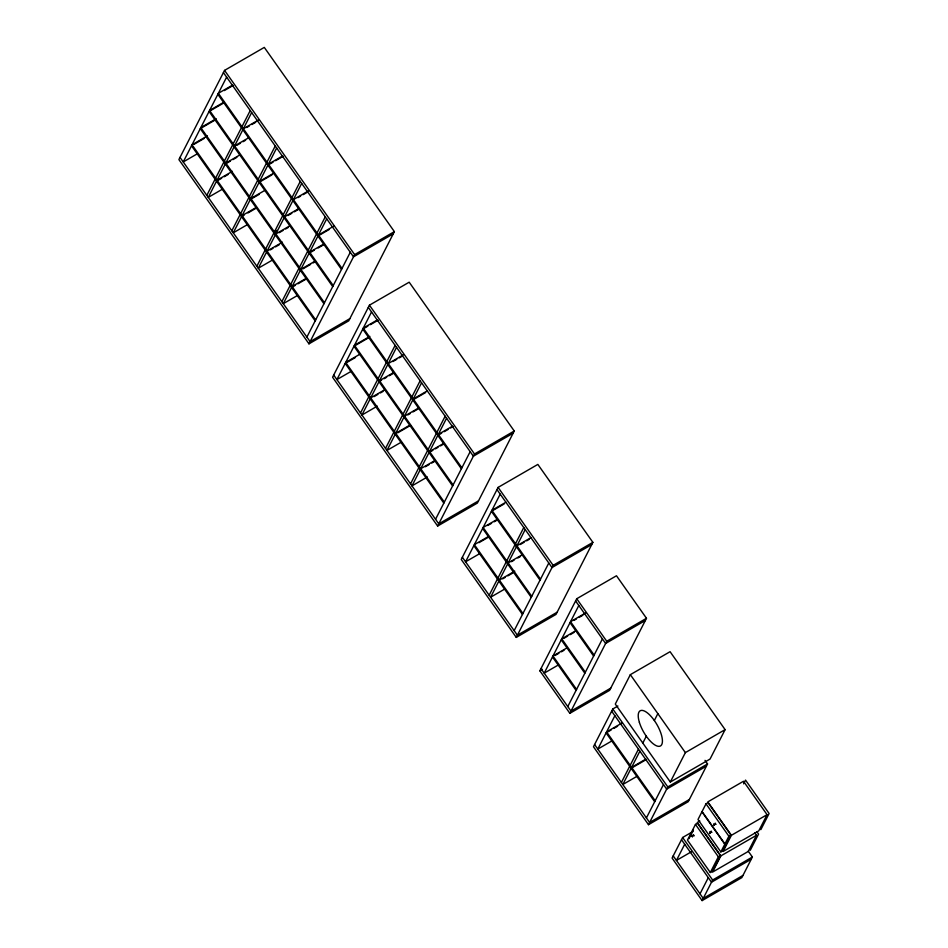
<?xml version="1.0" encoding="UTF-8"?>
<svg xmlns="http://www.w3.org/2000/svg" width="948" height="948" viewBox="0 0 948 948"><rect width="100%" height="100%" fill="white"/><g stroke="black" fill="none" stroke-linecap="round" stroke-linejoin="round"><path stroke-width="1.42" d="M224.546 70.389L178.888 159.596L308.977 343.84L348.722 320.851L394.38 231.632L264.291 47.4L224.546 70.389L354.635 254.621L308.977 343.84M226.631 77.144L183.237 161.954L197.338 153.789M206.818 195.359L215.101 179.184M215.599 178.2L223.882 162.025M224.38 161.042L232.663 144.866M233.161 143.883L241.444 127.707M241.941 126.724L250.225 110.549M234.085 146.893L225.814 163.068L239.915 154.915M242.866 129.734L234.594 145.909L248.696 137.756M251.647 112.575L243.375 128.75L258.757 119.851M231.833 230.791L240.117 214.615M240.614 213.632L248.897 197.457M249.395 196.473L257.678 180.298M258.176 179.314L266.459 163.139M266.957 162.155L275.24 145.98M250.331 199.483L242.048 215.658L256.15 207.494M259.112 182.324L250.829 198.499L264.93 190.347M276.662 148.007L268.391 164.182L282.492 156.029M256.861 266.222L265.132 250.035M265.641 249.063L273.913 232.888M282.694 215.729L274.41 231.904L276.982 230.423M283.191 214.746L291.474 198.57M291.972 197.587L300.255 181.412M266.566 252.061L258.283 268.237L272.384 260.084M275.347 234.903L267.063 251.09L282.445 242.19M284.127 217.756L275.844 233.931L289.946 225.766M292.908 200.597L284.625 216.772L298.727 208.619M301.677 183.438L293.406 199.613L308.787 190.714M281.876 301.642L290.147 285.466M290.657 284.495L298.928 268.308M299.438 267.336L307.709 251.161M308.219 250.177L316.49 234.002M316.988 233.018L325.271 216.843M300.362 270.334L292.079 286.509L306.18 278.357M309.143 253.175L300.86 269.362L314.961 261.198M326.704 218.869L318.421 235.045L333.803 226.145M306.891 337.073L350.286 252.275M369.436 305.185L332.57 377.245L437.632 526.057L477.377 503.068L514.254 431.008L409.181 282.196L369.436 305.185L474.51 453.997L437.632 526.057M371.533 311.951L336.907 379.591L351.009 371.438M360.501 412.996L368.772 396.821M369.282 395.837L377.553 379.662M378.062 378.69L386.334 362.503M386.843 361.532L395.115 345.356M370.206 398.847L361.923 415.023L377.316 406.123M387.768 364.53L379.484 380.705L393.586 372.552M396.548 347.371L388.265 363.558L403.647 354.659M385.516 448.428L393.799 432.252M394.297 431.269L402.568 415.094M403.078 414.11L411.349 397.935M411.859 396.963L420.13 380.776M395.221 434.279L386.95 450.454L401.051 442.301M404.002 417.12L395.731 433.295L409.832 425.142M421.564 382.802L413.281 398.978L427.382 390.825M410.531 483.859L418.815 467.684M419.312 466.7L427.595 450.525M428.093 449.542L436.376 433.366M436.874 432.395L445.145 416.208M420.237 469.71L411.965 485.886L427.347 476.986M446.579 418.234L438.296 434.409L452.409 426.256M435.547 519.291L470.172 451.639M498.103 487.402L461.226 559.462L516.269 637.4L556.002 614.423L592.879 542.363L537.848 464.413L498.103 487.402L553.134 565.34L516.269 637.4M500.189 494.157L465.575 561.809L479.676 553.656M489.156 595.214L497.439 579.038M497.937 578.055L506.22 561.88M506.718 560.896L515.001 544.721M515.499 543.737L523.77 527.562M498.861 581.065L490.59 597.24L504.692 589.075M507.642 563.906L499.371 580.081L514.752 571.182M516.423 546.747L508.152 562.922L522.253 554.77M525.204 529.588L516.933 545.764L531.034 537.611M514.172 630.645L548.797 562.994M539.85 670.805L576.728 598.745L616.473 575.768L646.489 618.286L609.611 690.345L569.866 713.323L539.85 670.805L542.41 669.324M578.813 605.511L544.199 673.163L558.301 664.998M567.781 706.568L602.407 638.916M569.866 713.323L606.744 641.263L646.489 618.286M617.906 706.023L612.775 708.986L593.46 746.728L648.491 824.677L688.236 801.688L707.552 763.946L705.016 760.355M630.337 674.668L615.288 704.08L670.319 782.029L710.064 759.052L725.113 729.628L670.082 651.691L630.337 674.668L685.368 752.617L670.319 782.029M614.861 715.752L597.809 749.086L611.91 740.921M621.39 782.491L629.673 766.304M630.171 765.332L638.454 749.157M642.803 743.054L646.311 736.193M654.345 720.504L657.853 713.643M639.876 751.172L631.605 767.359L645.707 759.194M646.406 817.923L663.47 784.589M648.491 824.677L667.807 786.935L707.552 763.946M692.881 831.562L682.619 837.499L672.085 858.082L702.101 900.6L741.846 877.611L752.38 857.028L748.221 851.126M684.705 844.253L676.434 860.429L691.815 851.541M695.476 824.416L687.442 840.106L710.325 872.504L712.363 871.319L720.385 855.629L697.515 823.243L695.476 824.416L718.347 856.814L710.325 872.504M706.011 803.833L702.065 811.547L724.936 843.945L728.882 836.219L730.92 835.046L708.049 802.648L706.011 803.833L728.882 836.219M689.006 838.66L693.462 829.95M743.611 783.83L745.519 780.097L769.112 813.503L760.829 829.678M724.805 844.194L701.935 811.796L697.989 819.522L720.859 851.908L724.805 844.194L726.974 842.772M700.015 893.834L708.298 877.658M730.92 835.046L722.897 850.735L720.859 851.908M756.54 835.271L720.871 855.89L712.588 872.077L748.256 851.446L756.54 835.271L754.857 832.877M731.406 835.307L723.123 851.482L758.791 830.851L767.074 814.676L743.481 781.27L707.812 801.901L731.406 835.307L767.074 814.676M702.101 900.6L712.635 880.017L752.38 857.028M750.295 850.261L758.578 834.086L756.895 831.704M232.461 85.166L218.348 93.319L342.015 268.45M224.261 90.593L233.232 85.403M223.681 102.325L209.579 110.478L333.234 285.609M210.349 110.715L223.171 103.308M216.18 118.737L200.798 127.636L324.453 302.768M201.569 127.873L214.39 120.455M207.399 135.896L192.017 144.795L315.672 319.914M194.079 144.286L204.33 138.361M246.717 127.506L249.277 126.025M251.848 124.543L255.687 122.316M236.656 145.411L240.496 143.184M243.067 141.702L245.627 140.221M230.435 161.077L225.304 164.051L217.033 180.227L232.414 171.327M233.007 159.596L236.846 157.38M221.654 178.236L216.535 181.198L208.252 197.385L222.353 189.221M224.226 176.755L228.065 174.527M273.012 162.203L267.881 165.165L259.61 181.341L273.711 173.188M275.584 160.71L283.274 156.266M260.392 181.578L271.922 174.906M251.611 198.736L259.302 194.293M244.11 215.149L241.55 216.63L233.267 232.817L247.369 224.652M247.961 212.933L255.652 208.477M298.028 197.622L300.599 196.141M303.159 194.66L307.01 192.432M287.967 215.528L291.818 213.3M294.378 211.819L298.229 209.591M279.186 232.687L283.037 230.459M285.597 228.978L288.168 227.496M270.405 249.845L272.977 248.352M275.536 246.871L279.387 244.655M329.454 229.357L317.924 236.028L309.641 252.204L323.742 244.039M310.423 252.441L314.274 250.213M318.113 247.997L323.244 245.022M302.922 268.853L310.612 264.409M313.184 262.928L315.743 261.447M295.432 285.265L291.581 287.493L283.298 303.668L297.411 295.515M297.992 283.784L306.962 278.594M354.635 254.621L394.38 231.632M393.254 233.848L353.509 256.825L223.42 72.593M349.848 318.647L310.103 341.636L180.013 157.392M377.351 319.962L363.25 328.126L461.889 467.814M367.871 326.136L362.752 329.098L461.392 468.798M370.443 324.654L378.134 320.211M369.85 336.386L354.469 345.285L453.108 484.973M369.353 337.358L353.971 346.257L452.611 485.957M359.79 354.279L345.688 362.432L444.328 502.132M346.47 362.681L355.441 357.491M392.899 361.567L396.738 359.339M399.309 357.858L401.869 356.377M381.546 380.207L378.987 381.689L370.704 397.864L384.805 389.711M384.118 378.726L386.677 377.245M389.237 375.764L393.088 373.536M374.057 396.62L377.897 394.404M380.468 392.91L383.028 391.429M425.605 392.555L412.783 399.961L404.5 416.136L418.613 407.984M407.853 414.892L410.413 413.411M412.973 411.93L418.104 408.967M397.793 432.798L410.614 425.379M441.649 433.165L437.798 435.393L429.527 451.568L443.628 443.415M444.209 431.684L448.06 429.468M450.62 427.975L453.18 426.493M432.869 450.324L429.017 452.551L420.746 468.727L434.848 460.574M435.428 448.842L438 447.361M440.559 445.88L444.411 443.652M425.368 466.748L429.219 464.52M431.778 463.039L434.338 461.558M474.51 453.997L514.254 431.008M513.129 433.212L473.384 456.201L368.31 307.389M478.515 500.864L438.77 523.841L333.696 375.041M506.007 502.179L491.905 510.332L540.514 579.169M492.687 510.569L504.229 503.898M497.238 519.338L483.125 527.491L531.733 596.328M487.758 525.512L491.597 523.284M494.169 521.803L496.728 520.322M488.457 536.497L474.356 544.65L522.952 613.486M478.977 542.659L487.947 537.469M520.274 544.519L524.114 542.292M526.685 540.81L529.245 539.329M511.493 561.678L514.053 560.197M517.904 557.969L520.464 556.488M502.713 578.837L505.272 577.356M507.844 575.874L512.975 572.9M553.134 565.34L592.879 542.363M591.753 544.567L552.009 567.556L496.977 489.606M557.14 612.218L517.395 635.196L462.351 557.246M585.923 612.787L570.53 621.687L594.123 655.092M573.884 620.442L576.443 618.961M579.003 617.48L582.854 615.252M575.863 630.693L561.761 638.845L585.343 672.25M563.823 638.348L567.662 636.12M570.234 634.639L574.073 632.411M567.082 647.851L552.98 656.004L576.562 689.409M555.042 655.495L558.882 653.279M561.453 651.797L564.013 650.304M645.363 620.49L605.618 643.467L575.602 600.961M610.749 688.13L571.004 711.119L540.976 668.601M621.971 723.028L606.59 731.927L655.187 800.764M611.211 729.936L606.08 732.899L654.689 801.735M613.771 728.455L617.622 726.227M646.489 759.443L631.095 768.33L622.824 784.506L636.926 776.353M685.368 752.617L725.113 729.628M706.426 766.15L666.681 789.139L611.65 711.19M689.374 799.484L649.629 822.473L594.586 744.524M699.825 821.015L697.278 822.485L720.871 855.89M718.347 856.814L720.385 855.629M751.254 859.232L711.51 882.221L681.494 839.703M742.983 875.407L703.238 898.396L673.21 855.878M576.728 598.745L606.744 641.263M217.85 94.302L341.505 269.433M209.07 111.461L332.724 286.592M491.408 511.316L540.016 580.152M570.032 622.67L593.626 656.075M612.775 708.986L667.807 786.935M200.289 128.62L323.943 303.739M482.627 528.474L531.236 597.311M561.252 639.829L584.845 673.234M682.619 837.499L712.635 880.017M191.508 145.779L315.174 320.898M345.191 363.416L443.83 503.115M473.846 545.633L522.455 614.47M552.471 656.988L576.064 690.393M691.827 835.626L692.324 836.74L691.827 835.626M693.355 834.738L693.853 835.863L693.355 834.738M709.625 832.178L710.111 833.304L709.625 832.178M713.702 824.215L714.188 825.329L713.702 824.215M711.154 831.289L711.64 832.415L711.154 831.289M715.23 823.326L715.716 824.452L715.23 823.326M639.402 722.447A20.311 7.62 60 0 0 660.329 746.029A20.311 7.62 60 0 0 651.24 716.581A20.311 7.62 60 0 0 639.402 722.447"/></g></svg>
